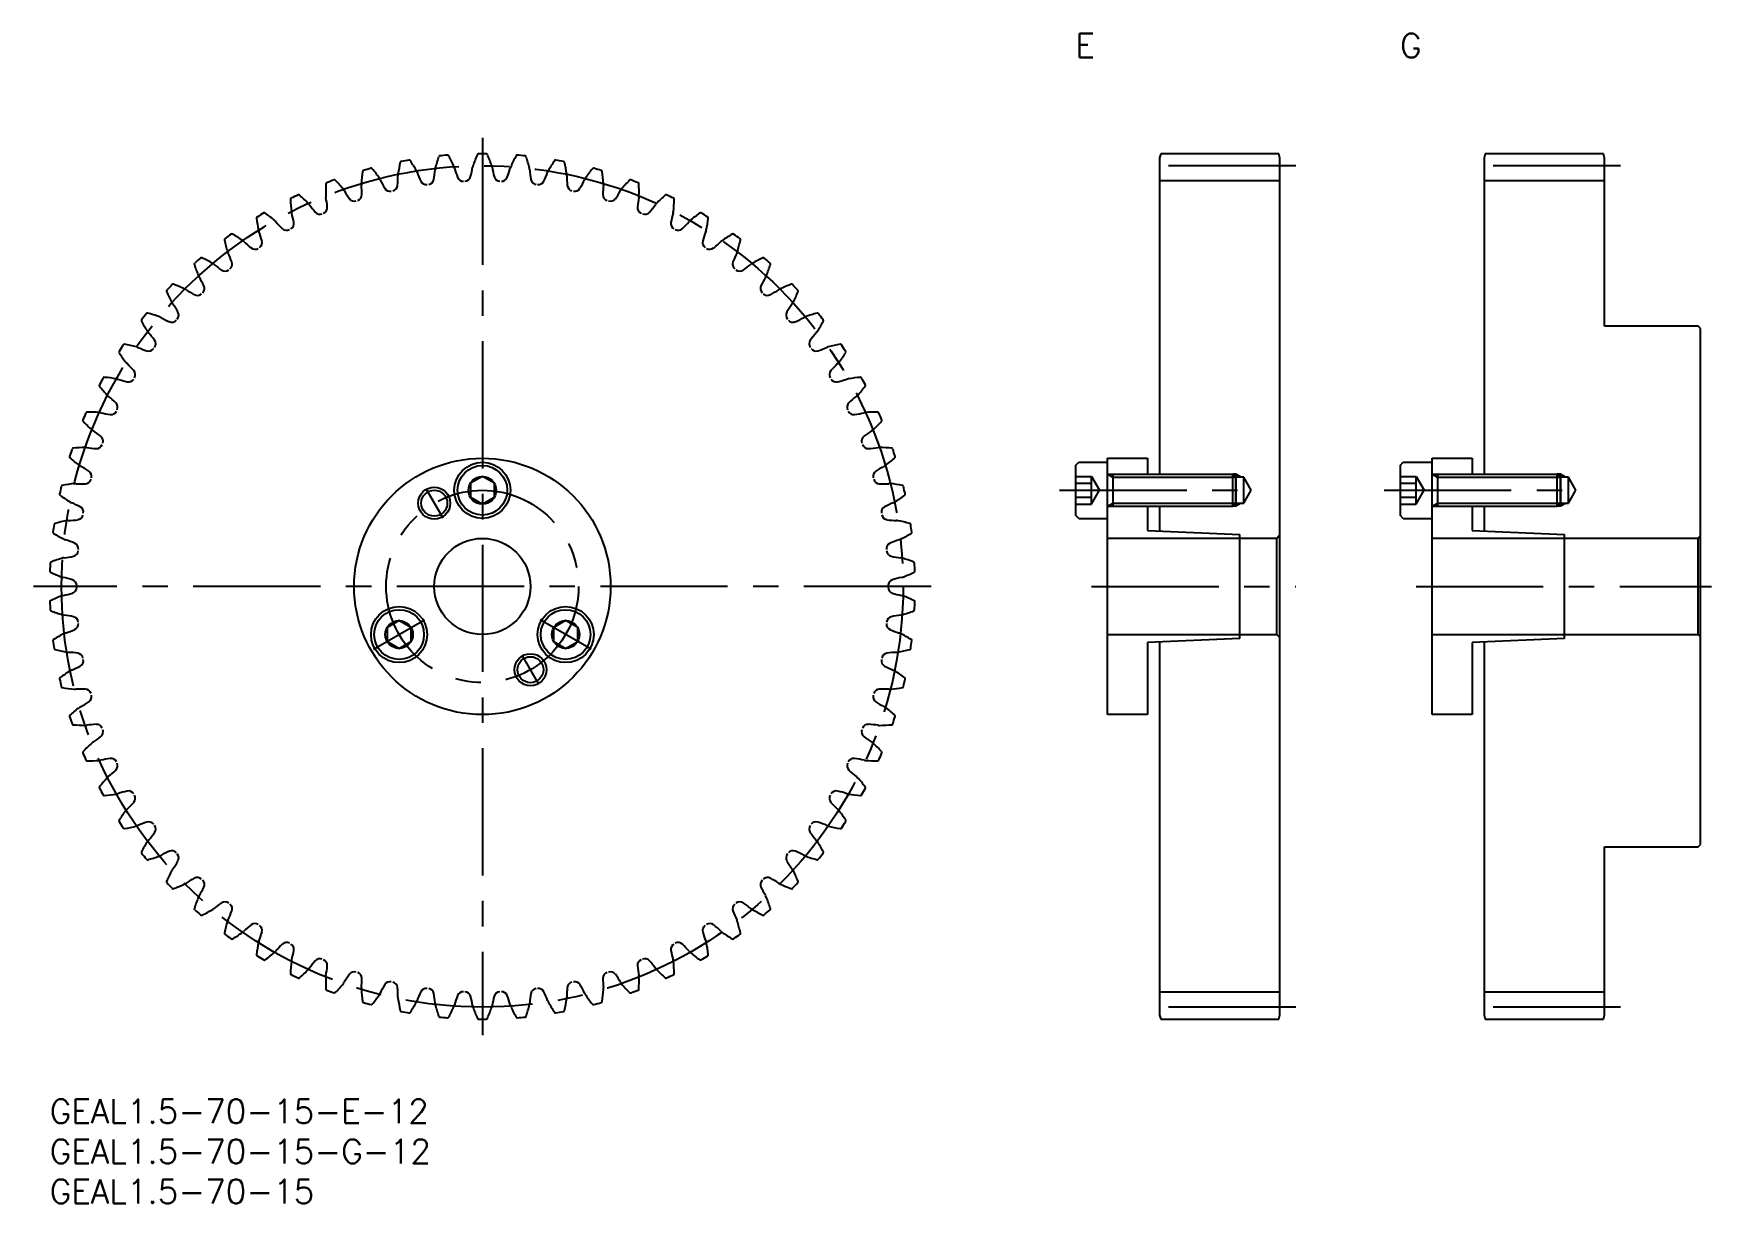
# Model space of a CAD drawing. Extents: x -2 to 207, y -13 to 133.
import ezdxf

# ---------------------------------------------------------------- set-up
doc = ezdxf.new("R2010")
doc.units = 0
doc.header["$LTSCALE"] = 0.5
doc.linetypes.add('CENTER', pattern=[50.8, 31.75, -6.35, 6.35, -6.35])
for name, color, linetype in [('MSM_CENTER', 1, 'CENTER'), ('MSM_CONTINUOUS', 7, 'CONTINUOUS'), ('MSM_NARROW', 5, 'CONTINUOUS'), ('MSM_PART_NUMBER', 7, 'CONTINUOUS')]:
    doc.layers.add(name, color=color, linetype=linetype)
doc.styles.get("Standard").update_dxf_attribs({"font": 'txt.shx', "height": 2, "bigfont": 'bigfont.shx'})

# ---------------------------------------------------------------- blocks, each defined once
blk = doc.blocks.new('*U2')
at = {"layer": 'MSM_PART_NUMBER'}
blk.add_text('GEAL1.5-70-15-G-12', height=3, dxfattribs=at).set_placement((0, -8))
blk = doc.blocks.new('*U3')
at = {"layer": 'MSM_PART_NUMBER'}
blk.add_text('GEAL1.5-70-15-E-12', height=3, dxfattribs=at).set_placement((0, -3))
blk = doc.blocks.new('*U4')
at = {"layer": 'MSM_PART_NUMBER'}
blk.add_text('GEAL1.5-70-15', height=3, dxfattribs=at).set_placement((0, -13))
blk = doc.blocks.new('*U5')
at = {"layer": 'MSM_PART_NUMBER'}
blk.add_text('E', height=3, dxfattribs=at).set_placement((128, 130))
blk = doc.blocks.new('*U6')
at = {"layer": 'MSM_PART_NUMBER'}
blk.add_text('G', height=3, dxfattribs=at).set_placement((168.5, 130))

msp = doc.modelspace()

# ---------------------------------------------------------------- linework, layer by layer
at = {"layer": 'MSM_CENTER'}
for p, q in [((54, 120), (54, 8)), ((155.5, 116.5), (136.5, 116.5)), ((196, 116.5), (177, 116.5)), ((46.95, 76.21), (49.05, 72.57)), ((126, 76), (150.51, 76)), ((166.5, 76), (191.01, 76)), ((110, 64), (-2, 64)), ((130, 64), (155.5, 64)), ((170.5, 64), (207.35, 64)), ((40.43, 56.16), (46.79, 59.84)), ((67.57, 56.16), (61.21, 59.84)), ((61.05, 51.79), (58.95, 55.43)), ((155.5, 11.5), (136.5, 11.5)), ((196, 11.5), (177, 11.5))]:
    msp.add_line(p, q, dxfattribs=at)
for radius in [52.5, 12]:
    msp.add_circle((54, 64), radius, dxfattribs=at)
at = {"layer": 'MSM_CONTINUOUS'}
for p, q in [((138.63, 118), (138.5, 117.5)), ((138.5, 117.5), (138.5, 78)), ((153.37, 118), (138.63, 118)), ((153.5, 117.5), (153.37, 118)), ((153.5, 10.5), (153.5, 117.5)), ((179.13, 118), (179, 117.5)), ((179, 117.5), (179, 78)), ((193.87, 118), (179.13, 118)), ((194, 117.5), (193.87, 118)), ((194, 96.5), (194, 117.5)), ((153.5, 114.63), (138.5, 114.63)), ((194, 114.63), (179, 114.63)), ((205.7, 96.5), (194, 96.5)), ((206, 96.2), (205.7, 96.5)), ((206, 31.8), (206, 96.2)), ((132, 48), (132, 80)), ((132, 80), (137, 80)), ((137, 80), (137, 78)), ((172.5, 48), (172.5, 80)), ((172.5, 80), (177.5, 80)), ((177.5, 80), (177.5, 78)), ((54, 77.73), (52.5, 76.87)), ((55.5, 76.87), (54, 77.73)), ((128, 79.1), (128.4, 79.5)), ((128, 79.1), (128, 72.9)), ((128, 77.73), (130, 77.73)), ((128.4, 79.5), (132, 79.5)), ((130, 77.73), (131, 76)), ((130, 74.27), (130, 77.73)), ((132, 78), (147.62, 78)), ((132.66, 78), (132.66, 74)), ((147.62, 74), (147.62, 78)), ((148, 77.62), (147.62, 78)), ((149, 77.62), (148, 77.62)), ((148, 74.38), (148, 77.62)), ((149.94, 76), (149, 77.62)), ((149, 74.38), (149, 77.62)), ((168.5, 79.1), (168.9, 79.5)), ((168.5, 79.1), (168.5, 72.9)), ((168.5, 77.73), (170.5, 77.73)), ((168.9, 79.5), (172.5, 79.5)), ((170.5, 77.73), (171.5, 76)), ((170.5, 74.27), (170.5, 77.73)), ((172.5, 78), (188.12, 78)), ((173.16, 78), (173.16, 74)), ((188.12, 74), (188.12, 78)), ((188.5, 77.62), (188.12, 78)), ((189.5, 77.62), (188.5, 77.62)), ((188.5, 74.38), (188.5, 77.62)), ((190.44, 76), (189.5, 77.62)), ((189.5, 74.38), (189.5, 77.62)), ((52.5, 76.87), (52.5, 75.13)), ((55.5, 75.13), (55.5, 76.87)), ((128, 76.87), (130, 76.87)), ((130, 74.27), (131, 76)), ((149, 74.38), (149.94, 76)), ((168.5, 76.87), (170.5, 76.87)), ((170.5, 74.27), (171.5, 76)), ((189.5, 74.38), (190.44, 76)), ((52.5, 75.13), (54, 74.27)), ((54, 74.27), (55.5, 75.13)), ((128, 75.13), (130, 75.13)), ((128, 74.27), (130, 74.27)), ((132, 74), (147.62, 74)), ((137, 74), (137, 71)), ((138.5, 74), (138.5, 70.93)), ((147.62, 74), (148, 74.38)), ((148, 74.38), (149, 74.38)), ((168.5, 75.13), (170.5, 75.13)), ((168.5, 74.27), (170.5, 74.27)), ((172.5, 74), (188.12, 74)), ((177.5, 74), (177.5, 71)), ((179, 74), (179, 70.93)), ((188.12, 74), (188.5, 74.38)), ((188.5, 74.38), (189.5, 74.38)), ((128.4, 72.5), (128, 72.9)), ((128.4, 72.5), (132, 72.5)), ((168.9, 72.5), (168.5, 72.9)), ((168.9, 72.5), (172.5, 72.5)), ((153.13, 70), (132, 70)), ((137, 71), (148.5, 70.5)), ((148.5, 57.5), (148.5, 70.5)), ((153.43, 70.3), (153.13, 70)), ((153.13, 58), (153.13, 70)), ((205.7, 70), (172.5, 70)), ((177.5, 71), (189, 70.5)), ((189, 57.5), (189, 70.5)), ((206, 70.3), (205.7, 70)), ((205.7, 58), (205.7, 70)), ((43.61, 59.73), (42.11, 58.87)), ((42.11, 58.87), (42.11, 57.13)), ((45.11, 58.87), (43.61, 59.73)), ((45.11, 57.13), (45.11, 58.87)), ((64.39, 59.73), (62.89, 58.87)), ((62.89, 58.87), (62.89, 57.13)), ((65.89, 58.87), (64.39, 59.73)), ((65.89, 57.13), (65.89, 58.87)), ((42.11, 57.13), (43.61, 56.27)), ((43.61, 56.27), (45.11, 57.13)), ((62.89, 57.13), (64.39, 56.27)), ((64.39, 56.27), (65.89, 57.13)), ((132, 58), (153.13, 58)), ((148.5, 57.5), (137, 57)), ((137, 57), (137, 48)), ((138.5, 57), (138.5, 10.5)), ((153.13, 58), (153.43, 57.7)), ((172.5, 58), (205.7, 58)), ((189, 57.5), (177.5, 57)), ((177.5, 57), (177.5, 48)), ((179, 57), (179, 10.5)), ((205.7, 58), (206, 57.7)), ((137, 48), (132, 48)), ((177.5, 48), (172.5, 48)), ((194, 10.5), (194, 31.5)), ((194, 31.5), (205.7, 31.5)), ((205.7, 31.5), (206, 31.8)), ((153.5, 13.37), (138.5, 13.37)), ((194, 13.37), (179, 13.37)), ((138.5, 10.5), (138.63, 10)), ((153.37, 10), (153.5, 10.5)), ((179, 10.5), (179.13, 10)), ((193.87, 10), (194, 10.5)), ((138.63, 10), (153.37, 10)), ((179.13, 10), (193.87, 10))]:
    msp.add_line(p, q, dxfattribs=at)
for centre, radius in [((54, 64), 16), ((54, 76), 3.5), ((54, 76), 3.1), ((54, 76), 1.73), ((48, 74.39), 1.62), ((54, 64), 6), ((43.61, 58), 3.5), ((43.61, 58), 3.1), ((64.39, 58), 3.5), ((64.39, 58), 3.1), ((43.61, 58), 1.73), ((64.39, 58), 1.73), ((60, 53.61), 1.62)]:
    msp.add_circle(centre, radius, dxfattribs=at)
for centre, radius, start, end in [((65.13, 112.06), 17.5, 161.4354, 166.4286), ((48.69, 117.59), 0.15, 95.6631, 161.4354), ((54, 64), 54, 94.6225, 95.6632), ((49.66, 117.67), 0.15, 28.8503, 94.6229), ((34.46, 109.3), 17.5, 23.8571, 28.8503), ((69.4, 110.87), 17.5, 156.2926, 161.2857), ((53.51, 117.85), 0.15, 90.5204, 156.2926), ((54, 64), 54, 89.4796, 90.5204), ((54.49, 117.85), 0.15, 23.7074, 89.4796), ((38.6, 110.87), 17.5, 18.7143, 23.7074), ((73.54, 109.3), 17.5, 151.1497, 156.1429), ((58.34, 117.67), 0.15, 85.3775, 151.1497), ((54, 64), 54, 84.3368, 85.3775), ((59.31, 117.59), 0.15, 18.5646, 84.3368), ((42.87, 112.06), 17.5, 13.5714, 18.5646), ((56.37, 113.28), 17.5, 171.7211, 176.7143), ((39.2, 115.78), 0.15, 105.9489, 171.7213), ((54, 64), 54, 104.9082, 105.9489), ((40.15, 116.04), 0.15, 39.136, 104.9082), ((26.69, 105.09), 17.5, 34.1429, 39.136), ((27.9, 115.24), 15.56, 355.6163, 0.0349), ((44.7, 115.25), 1.24, 171.5714, 180.0536), ((60.78, 112.87), 17.5, 166.5783, 171.5714), ((43.9, 116.9), 0.15, 100.806, 166.5783), ((54, 64), 54, 99.7654, 100.8061), ((44.87, 117.07), 0.15, 33.9932, 99.7657), ((30.48, 107.37), 17.5, 29, 33.9932), ((44.7, 115.25), 1.24, 20.5178, 29), ((60.43, 121.14), 15.56, 200.5366, 204.9551), ((32.6, 117.37), 15.56, 350.4734, 354.892), ((49.33, 115.88), 1.24, 166.4286, 174.9107), ((49.33, 115.88), 1.24, 15.375, 23.8572), ((65.53, 120.34), 15.56, 195.3937, 199.8123), ((37.47, 119.08), 15.56, 345.3306, 349.7491), ((54, 116.09), 1.24, 161.2857, 169.7679), ((54, 116.09), 1.24, 10.2321, 18.7143), ((70.53, 119.08), 15.56, 190.2509, 194.6694), ((42.47, 120.34), 15.56, 340.1877, 344.6063), ((58.67, 115.88), 1.24, 156.1428, 164.625), ((58.67, 115.88), 1.24, 5.0893, 13.5714), ((75.4, 117.37), 15.56, 185.108, 189.5266), ((47.57, 121.14), 15.56, 335.0449, 339.4634), ((63.3, 115.25), 1.24, 151, 159.4822), ((77.52, 107.37), 17.5, 146.0068, 151), ((63.13, 117.07), 0.15, 80.2346, 146.0068), ((54, 64), 54, 79.1939, 80.2346), ((64.1, 116.9), 0.15, 13.4217, 79.1939), ((47.22, 112.87), 17.5, 8.4286, 13.4217), ((63.3, 115.25), 1.24, 359.9464, 8.4286), ((80.1, 115.24), 15.56, 179.9651, 184.3837), ((81.31, 105.09), 17.5, 140.864, 145.8571), ((67.85, 116.04), 0.15, 75.0918, 140.864), ((54, 64), 54, 74.0511, 75.0918), ((68.8, 115.78), 0.15, 8.2789, 74.0511), ((51.63, 113.28), 17.5, 3.2857, 8.2789), ((51.95, 113.29), 17.5, 176.864, 181.8571), ((34.62, 114.24), 0.15, 111.0917, 176.864), ((54, 64), 54, 110.0511, 111.0918), ((35.54, 114.59), 0.15, 44.2789, 110.0511), ((23.12, 102.47), 17.5, 39.2857, 44.2789), ((35.7, 112.77), 1.24, 30.8035, 39.2857), ((50.12, 121.37), 15.56, 210.8223, 215.2408), ((40.14, 114.21), 1.24, 176.7143, 185.1965), ((23.41, 112.69), 15.56, 0.7592, 5.1777), ((40.14, 114.21), 1.24, 25.6607, 34.1429), ((55.28, 121.49), 15.56, 205.6794, 210.098), ((42.47, 114.07), 0.75, 210.098, 282.965), ((42.66, 114.11), 0.75, 282.7493, 355.6163), ((47.01, 114.9), 0.75, 204.9551, 277.8222), ((47.2, 114.92), 0.75, 277.6064, 350.4735), ((51.6, 115.32), 0.75, 199.8122, 272.6793), ((51.79, 115.33), 0.75, 272.4635, 345.3306), ((56.21, 115.33), 0.75, 194.6694, 267.5365), ((56.4, 115.32), 0.75, 267.3207, 340.1877), ((60.8, 114.92), 0.75, 189.5266, 262.3936), ((60.99, 114.9), 0.75, 262.1778, 335.0449), ((65.34, 114.11), 0.75, 184.3837, 257.2507), ((65.53, 114.07), 0.75, 257.035, 329.902), ((52.72, 121.49), 15.56, 329.902, 334.3206), ((67.86, 114.21), 1.24, 145.8571, 154.3393), ((84.59, 112.69), 15.56, 174.8223, 179.2408), ((67.86, 114.21), 1.24, 354.8035, 3.2857), ((57.88, 121.37), 15.56, 324.7592, 329.1777), ((72.3, 112.77), 1.24, 140.7143, 149.1965), ((84.88, 102.47), 17.5, 135.7211, 140.7143), ((72.46, 114.59), 0.15, 69.9489, 135.7211), ((54, 64), 54, 68.9082, 69.9489), ((73.38, 114.24), 0.15, 3.136, 68.9082), ((56.05, 113.29), 17.5, 358.1429, 3.136), ((30.2, 112.3), 0.15, 116.2346, 182.0068), ((47.54, 112.91), 17.5, 182.0068, 187), ((54, 64), 54, 115.1939, 116.2346), ((31.08, 112.73), 0.15, 49.4218, 115.1939), ((19.79, 99.55), 17.5, 44.4286, 49.4217), ((31.4, 110.93), 1.24, 35.9464, 44.4286), ((45, 120.8), 15.56, 215.9651, 220.3837), ((33.9, 111.28), 0.75, 293.035, 5.902), ((35.7, 112.77), 1.24, 181.8571, 190.3393), ((19.17, 109.76), 15.56, 5.902, 10.3206), ((38.03, 112.83), 0.75, 215.2408, 288.1079), ((38.22, 112.89), 0.75, 287.8921, 0.7592), ((69.78, 112.89), 0.75, 179.2408, 252.1079), ((69.97, 112.83), 0.75, 251.8921, 324.7592), ((74.1, 111.28), 0.75, 174.098, 246.965), ((88.83, 109.76), 15.56, 169.6794, 174.098), ((72.3, 112.77), 1.24, 349.6607, 358.1429), ((63, 120.8), 15.56, 319.6163, 324.0349), ((76.6, 110.93), 1.24, 135.5714, 144.0536), ((88.21, 99.55), 17.5, 130.5783, 135.5714), ((76.92, 112.73), 0.15, 64.806, 130.5783), ((54, 64), 54, 63.7654, 64.8061), ((60.46, 112.91), 17.5, 353, 357.9932), ((77.8, 112.3), 0.15, 357.9932, 63.7654), ((25.96, 109.97), 0.15, 121.3774, 187.1498), ((43.18, 112.13), 17.5, 187.1497, 192.1429), ((54, 64), 54, 120.3368, 121.3775), ((26.8, 110.48), 0.15, 54.5646, 120.3368), ((16.74, 96.34), 17.5, 49.5714, 54.5646), ((27.28, 108.71), 1.24, 41.0893, 49.5714), ((39.94, 119.76), 15.56, 221.108, 225.5266), ((29.74, 109.29), 0.75, 298.1778, 11.0449), ((31.4, 110.93), 1.24, 187, 195.4822), ((15.21, 106.45), 15.56, 11.0449, 15.4634), ((33.72, 111.2), 0.75, 220.3837, 293.2507), ((74.28, 111.2), 0.75, 246.7493, 319.6163), ((78.26, 109.29), 0.75, 168.9551, 241.8222), ((92.79, 106.45), 15.56, 164.5366, 168.9551), ((76.6, 110.93), 1.24, 344.5178, 353), ((68.06, 119.76), 15.56, 314.4734, 318.892), ((80.72, 108.71), 1.24, 130.4286, 138.9107), ((91.26, 96.34), 17.5, 125.4354, 130.4286), ((81.2, 110.48), 0.15, 59.6632, 125.4354), ((54, 64), 54, 58.6225, 59.6632), ((64.82, 112.13), 17.5, 347.8571, 352.8503), ((82.04, 109.97), 0.15, 352.8503, 58.6229), ((21.95, 107.28), 0.15, 126.5203, 192.2927), ((38.91, 110.97), 17.5, 192.2926, 197.2857), ((54, 64), 54, 125.4796, 126.5204), ((22.74, 107.85), 0.15, 59.7075, 125.4796), ((13.99, 92.87), 17.5, 54.7143, 59.7074), ((23.38, 106.14), 1.24, 46.2321, 54.7143), ((35, 118.27), 15.56, 226.2509, 230.6694), ((27.28, 108.71), 1.24, 192.1428, 200.625), ((11.56, 102.8), 15.56, 16.1877, 20.6063), ((25.78, 106.93), 0.75, 303.3207, 16.1877), ((29.57, 109.19), 0.75, 225.5265, 298.3936), ((78.43, 109.19), 0.75, 241.6064, 314.4734), ((82.22, 106.93), 0.75, 163.8123, 236.6793), ((96.44, 102.8), 15.56, 159.3937, 163.8123), ((80.72, 108.71), 1.24, 339.375, 347.8572), ((73, 118.27), 15.56, 309.3306, 313.7491), ((84.62, 106.14), 1.24, 125.2857, 133.7679), ((94.01, 92.87), 17.5, 120.2926, 125.2857), ((85.26, 107.85), 0.15, 54.5203, 120.2927), ((54, 64), 54, 53.4796, 54.5204), ((69.09, 110.97), 17.5, 342.7143, 347.7074), ((86.05, 107.28), 0.15, 347.7074, 53.4793), ((54, 64), 54, 130.6225, 131.6632), ((18.94, 104.87), 0.15, 64.8503, 130.6225), ((11.57, 89.17), 17.5, 59.8571, 64.8503), ((23.38, 106.14), 1.24, 197.2857, 205.7679), ((8.25, 98.84), 15.56, 21.3306, 25.7491), ((25.62, 106.82), 0.75, 230.6694, 303.5365), ((82.38, 106.82), 0.75, 236.4635, 309.3306), ((99.75, 98.84), 15.56, 154.2509, 158.6694), ((84.62, 106.14), 1.24, 334.2321, 342.7143), ((96.43, 89.17), 17.5, 115.1497, 120.1429), ((89.06, 104.87), 0.15, 49.3775, 115.1498), ((54, 64), 54, 48.3368, 49.3775), ((18.2, 104.23), 0.15, 131.6631, 197.4355), ((34.76, 109.43), 17.5, 197.4354, 202.4286), ((19.73, 103.23), 1.24, 202.4286, 210.9107), ((5.31, 94.6), 15.56, 26.4734, 30.892), ((19.73, 103.23), 1.24, 51.375, 59.8572), ((30.21, 116.35), 15.56, 231.3937, 235.8123), ((21.89, 104.11), 0.75, 235.8123, 308.6793), ((22.04, 104.23), 0.75, 308.4635, 21.3306), ((85.96, 104.23), 0.75, 158.6694, 231.5365), ((86.11, 104.11), 0.75, 231.3207, 304.1877), ((77.79, 116.35), 15.56, 304.1877, 308.6063), ((88.27, 103.23), 1.24, 120.1428, 128.625), ((102.69, 94.6), 15.56, 149.108, 153.5266), ((88.27, 103.23), 1.24, 329.0893, 337.5714), ((73.24, 109.43), 17.5, 337.5714, 342.5646), ((89.8, 104.23), 0.15, 342.5646, 48.3371), ((14.74, 100.86), 0.15, 136.806, 202.5783), ((30.76, 107.52), 17.5, 202.5783, 207.5714), ((54, 64), 54, 135.7654, 136.8061), ((15.42, 101.57), 0.15, 69.9932, 135.7654), ((9.48, 85.26), 17.5, 65, 69.9932), ((16.35, 100), 1.24, 56.5178, 65), ((25.61, 114.01), 15.56, 236.5366, 240.9551), ((18.43, 101.07), 0.75, 240.9551, 313.8222), ((18.57, 101.2), 0.75, 313.6064, 26.4735), ((89.43, 101.2), 0.75, 153.5266, 226.3936), ((89.57, 101.07), 0.75, 226.1778, 299.0449), ((82.39, 114.01), 15.56, 299.0449, 303.4634), ((91.65, 100), 1.24, 115, 123.4822), ((98.52, 85.26), 17.5, 110.0068, 115), ((92.58, 101.57), 0.15, 44.2346, 110.007), ((54, 64), 54, 43.1939, 44.2346), ((77.24, 107.52), 17.5, 332.4286, 337.4217), ((93.26, 100.86), 0.15, 337.4217, 43.1939), ((16.35, 100), 1.24, 207.5714, 216.0536), ((2.77, 90.11), 15.56, 31.6163, 36.0349), ((105.23, 90.11), 15.56, 143.9651, 148.3837), ((91.65, 100), 1.24, 323.9464, 332.4286), ((11.6, 97.19), 0.15, 141.9489, 207.7213), ((26.95, 105.26), 17.5, 207.7211, 212.7143), ((54, 64), 54, 140.9082, 141.9489), ((12.21, 97.96), 0.15, 75.136, 140.9082), ((7.75, 81.19), 17.5, 70.1429, 75.136), ((13.28, 96.48), 1.24, 61.6607, 70.1429), ((21.25, 111.26), 15.56, 241.6794, 246.098), ((15.25, 97.73), 0.75, 246.098, 318.965), ((15.37, 97.87), 0.75, 318.7493, 31.6163), ((92.63, 97.87), 0.75, 148.3837, 221.2507), ((92.75, 97.73), 0.75, 221.035, 293.902), ((86.75, 111.26), 15.56, 293.902, 298.3206), ((94.72, 96.48), 1.24, 109.8571, 118.3393), ((100.25, 81.19), 17.5, 104.864, 109.8571), ((95.79, 97.96), 0.15, 39.0918, 104.864), ((81.05, 105.26), 17.5, 327.2857, 332.2789), ((54, 64), 54, 38.0511, 39.0918), ((96.4, 97.19), 0.15, 332.2789, 38.0511), ((9.33, 94.07), 0.15, 80.2789, 146.0511), ((6.4, 76.97), 17.5, 75.2857, 80.2789), ((13.28, 96.48), 1.24, 212.7143, 221.1965), ((0.63, 85.42), 15.56, 36.7592, 41.1777), ((12.49, 94.28), 0.75, 323.8921, 36.7592), ((95.51, 94.28), 0.75, 143.2408, 216.1079), ((107.37, 85.42), 15.56, 138.8223, 143.2408), ((94.72, 96.48), 1.24, 318.8035, 327.2857), ((101.6, 76.97), 17.5, 99.7211, 104.7143), ((98.67, 94.07), 0.15, 33.949, 99.7211), ((8.79, 93.26), 0.15, 147.0917, 212.864), ((54, 64), 54, 146.0511, 147.0918), ((23.36, 102.67), 17.5, 212.864, 217.8571), ((10.53, 92.69), 1.24, 66.8035, 75.2857), ((17.14, 108.14), 15.56, 246.8223, 251.2408), ((12.38, 94.12), 0.75, 251.2408, 324.1079), ((95.62, 94.12), 0.75, 215.8921, 288.7592), ((90.86, 108.14), 15.56, 288.7592, 293.1777), ((97.47, 92.69), 1.24, 104.7143, 113.1965), ((84.64, 102.67), 17.5, 322.1429, 327.136), ((54, 64), 54, 32.9082, 33.9489), ((99.21, 93.26), 0.15, 327.136, 32.9082), ((6.81, 89.95), 0.15, 85.4218, 151.1939), ((5.43, 72.65), 17.5, 80.4286, 85.4217), ((10.53, 92.69), 1.24, 217.8571, 226.3393), ((-1.07, 80.55), 15.56, 41.902, 46.3206), ((9.95, 90.43), 0.75, 329.035, 41.902), ((98.05, 90.43), 0.75, 138.098, 210.965), ((109.07, 80.55), 15.56, 133.6794, 138.098), ((97.47, 92.69), 1.24, 313.6607, 322.1429), ((102.57, 72.65), 17.5, 94.5783, 99.5714), ((101.19, 89.95), 0.15, 28.8061, 94.5784), ((6.35, 89.09), 0.15, 152.2346, 218.007), ((54, 64), 54, 151.1939, 152.2346), ((20.02, 99.77), 17.5, 218.0068, 223), ((8.13, 88.68), 1.24, 71.9464, 80.4286), ((13.33, 104.66), 15.56, 251.9651, 256.3837), ((9.85, 90.27), 0.75, 256.3837, 329.2507), ((98.15, 90.27), 0.75, 210.7493, 283.6163), ((94.67, 104.66), 15.56, 283.6163, 288.0349), ((99.87, 88.68), 1.24, 99.5714, 108.0536), ((87.98, 99.77), 17.5, 317, 321.9932), ((54, 64), 54, 27.7654, 28.8061), ((101.65, 89.09), 0.15, 321.9932, 27.7654), ((8.13, 88.68), 1.24, 223, 231.4822), ((-2.33, 75.54), 15.56, 47.0449, 51.4634), ((7.67, 86.2), 0.75, 261.5265, 334.3936), ((7.75, 86.38), 0.75, 334.1778, 47.0449), ((100.25, 86.38), 0.75, 132.9551, 205.8222), ((100.33, 86.2), 0.75, 205.6064, 278.4734), ((110.33, 75.54), 15.56, 128.5366, 132.9551), ((99.87, 88.68), 1.24, 308.5178, 317), ((4.29, 84.71), 0.15, 157.3774, 223.1497), ((54, 64), 54, 156.3368, 157.3775), ((16.95, 96.58), 17.5, 223.1497, 228.1429), ((4.68, 85.61), 0.15, 90.5646, 156.3368), ((4.85, 68.26), 17.5, 85.5714, 90.5646), ((6.1, 84.47), 1.24, 77.0893, 85.5715), ((9.85, 100.85), 15.56, 257.108, 261.5266), ((98.15, 100.85), 15.56, 278.4734, 282.892), ((101.9, 84.47), 1.24, 94.4286, 102.9107), ((103.15, 68.26), 17.5, 89.4354, 94.4286), ((91.05, 96.58), 17.5, 311.8571, 316.8503), ((103.32, 85.61), 0.15, 23.6632, 89.4354), ((54, 64), 54, 22.6225, 23.6632), ((103.71, 84.71), 0.15, 316.8503, 22.6225), ((6.1, 84.47), 1.24, 228.1428, 236.625), ((-3.14, 70.45), 15.56, 52.1877, 56.6063), ((5.87, 81.96), 0.75, 266.6694, 339.5365), ((5.94, 82.14), 0.75, 339.3207, 52.1877), ((102.06, 82.14), 0.75, 127.8123, 200.6793), ((102.13, 81.96), 0.75, 200.4635, 273.3306), ((111.14, 70.45), 15.56, 123.3937, 127.8123), ((101.9, 84.47), 1.24, 303.375, 311.8572), ((54, 64), 54, 161.4796, 162.5204), ((2.64, 80.17), 0.15, 162.5203, 228.2927), ((14.18, 93.13), 17.5, 228.2926, 233.2857), ((2.94, 81.11), 0.15, 95.7075, 161.4796), ((4.66, 63.84), 17.5, 90.7143, 95.7074), ((4.46, 80.1), 1.24, 82.2321, 90.7143), ((6.73, 96.74), 15.56, 262.2509, 266.6694), ((101.27, 96.74), 15.56, 273.3306, 277.7491), ((103.54, 80.1), 1.24, 89.2857, 97.7679), ((103.34, 63.84), 17.5, 84.2926, 89.2857), ((93.82, 93.13), 17.5, 306.7143, 311.7074), ((105.06, 81.11), 0.15, 18.5204, 84.2926), ((54, 64), 54, 17.4796, 18.5204), ((105.36, 80.17), 0.15, 311.7074, 17.4796), ((4.46, 80.1), 1.24, 233.2857, 241.7679), ((-3.49, 65.3), 15.56, 57.3306, 61.7491), ((4.5, 77.76), 0.75, 344.4635, 57.3306), ((103.5, 77.76), 0.75, 122.6694, 195.5365), ((111.49, 65.3), 15.56, 118.2509, 122.6694), ((103.54, 80.1), 1.24, 298.2321, 306.7143), ((1.39, 75.51), 0.15, 167.6631, 233.4354), ((54, 64), 54, 166.6225, 167.6632), ((11.73, 89.44), 17.5, 233.4354, 238.4286), ((1.61, 76.46), 0.15, 100.8503, 166.6225), ((4.88, 59.42), 17.5, 95.8571, 100.8503), ((3.22, 75.59), 1.24, 87.375, 95.8572), ((3.98, 92.37), 15.56, 267.3937, 271.8123), ((4.45, 77.57), 0.75, 271.8123, 344.6793), ((103.55, 77.57), 0.75, 195.3207, 268.1877), ((104.02, 92.37), 15.56, 268.1877, 272.6063), ((104.78, 75.59), 1.24, 84.1428, 92.625), ((103.12, 59.42), 17.5, 79.1497, 84.1429), ((96.27, 89.44), 17.5, 301.5714, 306.5646), ((106.39, 76.46), 0.15, 13.3775, 79.1498), ((54, 64), 54, 12.3368, 13.3775), ((106.61, 75.51), 0.15, 306.5646, 12.3368), ((3.22, 75.59), 1.24, 238.4286, 246.9107), ((-3.37, 60.14), 15.56, 62.4734, 66.892), ((3.47, 73.27), 0.75, 349.6064, 62.4735), ((104.53, 73.27), 0.75, 117.5266, 190.3936), ((111.37, 60.14), 15.56, 113.108, 117.5266), ((104.78, 75.59), 1.24, 293.0893, 301.5714), ((54, 64), 54, 171.7654, 172.8061), ((0.71, 71.71), 0.15, 105.9932, 171.7654), ((5.49, 55.03), 17.5, 101, 105.9932), ((2.38, 70.99), 1.24, 92.5178, 101), ((1.64, 87.77), 15.56, 272.5366, 276.9551), ((3.43, 73.08), 0.75, 276.9551, 349.8222), ((104.57, 73.08), 0.75, 190.1778, 263.0449), ((106.36, 87.77), 15.56, 263.0449, 267.4634), ((105.62, 70.99), 1.24, 79, 87.4822), ((102.51, 55.03), 17.5, 74.0068, 79), ((107.29, 71.71), 0.15, 8.2347, 74.0068), ((54, 64), 54, 7.1939, 8.2346), ((0.57, 70.74), 0.15, 172.806, 238.5784), ((9.62, 85.55), 17.5, 238.5783, 243.5714), ((2.38, 70.99), 1.24, 243.5714, 252.0536), ((-2.8, 55.01), 15.56, 67.6163, 72.0349), ((2.84, 68.7), 0.75, 354.7493, 67.6163), ((105.16, 68.7), 0.75, 112.3837, 185.2507), ((110.8, 55.01), 15.56, 107.9651, 112.3837), ((105.62, 70.99), 1.24, 287.9464, 296.4286), ((98.38, 85.55), 17.5, 296.4286, 301.4217), ((107.43, 70.74), 0.15, 301.4217, 7.1939), ((0.23, 66.9), 0.15, 111.136, 176.9082), ((6.48, 50.72), 17.5, 106.1429, 111.136), ((1.96, 66.34), 1.24, 97.6607, 106.1429), ((-0.28, 82.99), 15.56, 277.6794, 282.098), ((2.82, 68.51), 0.75, 282.098, 354.965), ((105.18, 68.51), 0.75, 185.035, 257.902), ((108.28, 82.99), 15.56, 257.902, 262.3206), ((106.04, 66.34), 1.24, 73.8571, 82.3393), ((101.52, 50.72), 17.5, 68.864, 73.8571), ((107.77, 66.9), 0.15, 3.0918, 68.864), ((54, 64), 54, 176.9082, 177.9489), ((0.18, 65.93), 0.15, 177.9489, 243.7211), ((7.87, 81.48), 17.5, 243.7211, 248.7143), ((1.96, 66.34), 1.24, 248.7143, 257.1965), ((-1.76, 49.96), 15.56, 72.7592, 77.1777), ((109.76, 49.96), 15.56, 102.8223, 107.2408), ((106.04, 66.34), 1.24, 282.8035, 291.2857), ((100.13, 81.48), 17.5, 291.2857, 296.2789), ((107.82, 65.93), 0.15, 296.2789, 2.0511), ((54, 64), 54, 2.0511, 3.0918), ((7.87, 46.52), 17.5, 111.2857, 116.2789), ((1.96, 61.66), 1.24, 102.8035, 111.2857), ((-1.76, 78.04), 15.56, 282.8223, 287.2408), ((2.63, 64.1), 0.75, 359.8921, 72.7591), ((2.63, 63.9), 0.75, 287.2409, 0.1079), ((105.37, 64.1), 0.75, 107.2408, 180.1079), ((105.37, 63.9), 0.75, 179.8921, 252.7592), ((109.76, 78.04), 15.56, 252.7592, 257.1777), ((106.04, 61.66), 1.24, 68.7143, 77.1965), ((100.13, 46.52), 17.5, 63.7211, 68.7143), ((0.18, 62.07), 0.15, 116.2789, 182.0511), ((54, 64), 54, 182.0511, 183.0918), ((0.23, 61.1), 0.15, 183.0917, 248.864), ((6.48, 77.28), 17.5, 248.864, 253.8571), ((101.52, 77.28), 17.5, 286.1429, 291.136), ((107.77, 61.1), 0.15, 291.136, 356.9082), ((107.82, 62.07), 0.15, 357.949, 63.7211), ((54, 64), 54, 356.9082, 357.9489), ((1.96, 61.66), 1.24, 253.8571, 262.3393), ((-0.28, 45.01), 15.56, 77.902, 82.3206), ((2.82, 59.49), 0.75, 5.035, 77.902), ((2.84, 59.3), 0.75, 292.3837, 5.2507), ((105.16, 59.3), 0.75, 174.7493, 247.6163), ((105.18, 59.49), 0.75, 102.098, 174.965), ((108.28, 45.01), 15.56, 97.6794, 102.098), ((106.04, 61.66), 1.24, 277.6607, 286.1429), ((0.57, 57.26), 0.15, 121.4217, 187.1943), ((54, 64), 54, 187.1939, 188.2346), ((9.62, 42.45), 17.5, 116.4286, 121.4217), ((2.38, 57.01), 1.24, 107.9464, 116.4286), ((-2.8, 72.99), 15.56, 287.9651, 292.3837), ((110.8, 72.99), 15.56, 247.6163, 252.0349), ((105.62, 57.01), 1.24, 63.5714, 72.0536), ((98.38, 42.45), 17.5, 58.5783, 63.5714), ((54, 64), 54, 351.7654, 352.8061), ((107.43, 57.26), 0.15, 352.8061, 58.5783), ((0.71, 56.29), 0.15, 188.2346, 254.007), ((5.49, 72.97), 17.5, 254.0068, 259), ((2.38, 57.01), 1.24, 259, 267.4822), ((1.64, 40.23), 15.56, 83.0449, 87.4634), ((3.43, 54.92), 0.75, 10.1778, 83.0449), ((3.47, 54.73), 0.75, 297.5266, 10.3936), ((104.53, 54.73), 0.75, 169.6064, 242.4734), ((104.57, 54.92), 0.75, 96.9551, 169.8222), ((106.36, 40.23), 15.56, 92.5366, 96.9551), ((105.62, 57.01), 1.24, 272.5178, 281), ((102.51, 72.97), 17.5, 281, 285.9932), ((107.29, 56.29), 0.15, 285.9932, 351.7654), ((1.39, 52.49), 0.15, 126.5646, 192.3371), ((54, 64), 54, 192.3368, 193.3775), ((11.73, 38.56), 17.5, 121.5714, 126.5646), ((3.22, 52.41), 1.24, 113.0893, 121.5714), ((-3.37, 67.86), 15.56, 293.108, 297.5266), ((111.37, 67.86), 15.56, 242.4734, 246.892), ((104.78, 52.41), 1.24, 58.4286, 66.9107), ((96.27, 38.56), 17.5, 53.4354, 58.4286), ((54, 64), 54, 346.6225, 347.6632), ((106.61, 52.49), 0.15, 347.6633, 53.4354), ((1.61, 51.54), 0.15, 193.3774, 259.1497), ((4.88, 68.58), 17.5, 259.1497, 264.1429), ((3.22, 52.41), 1.24, 264.1428, 272.625), ((3.98, 35.63), 15.56, 88.1877, 92.6063), ((4.45, 50.43), 0.75, 15.3207, 88.1877), ((4.5, 50.24), 0.75, 302.6694, 15.5365), ((103.5, 50.24), 0.75, 164.4635, 237.3306), ((103.55, 50.43), 0.75, 91.8123, 164.6793), ((104.02, 35.63), 15.56, 87.3937, 91.8123), ((104.78, 52.41), 1.24, 267.375, 275.8572), ((103.12, 68.58), 17.5, 275.8571, 280.8503), ((106.39, 51.54), 0.15, 280.8503, 346.6225), ((14.18, 34.87), 17.5, 126.7143, 131.7074), ((4.46, 47.9), 1.24, 118.2321, 126.7143), ((-3.49, 62.7), 15.56, 298.2509, 302.6694), ((111.49, 62.7), 15.56, 237.3306, 241.7491), ((103.54, 47.9), 1.24, 53.2857, 61.7679), ((93.82, 34.87), 17.5, 48.2926, 53.2857), ((2.64, 47.83), 0.15, 131.7075, 197.4796), ((54, 64), 54, 197.4796, 198.5204), ((2.94, 46.89), 0.15, 198.5203, 264.2926), ((4.66, 64.16), 17.5, 264.2926, 269.2857), ((4.46, 47.9), 1.24, 269.2857, 277.7679), ((6.73, 31.26), 15.56, 93.3306, 97.7491), ((5.87, 46.04), 0.75, 20.4635, 93.3306), ((5.94, 45.86), 0.75, 307.8123, 20.6793), ((102.06, 45.86), 0.75, 159.3207, 232.1877), ((102.13, 46.04), 0.75, 86.6694, 159.5365), ((101.27, 31.26), 15.56, 82.2509, 86.6694), ((103.54, 47.9), 1.24, 262.2321, 270.7143), ((103.34, 64.16), 17.5, 270.7143, 275.7074), ((105.06, 46.89), 0.15, 275.7074, 341.4796), ((54, 64), 54, 341.4796, 342.5204), ((105.36, 47.83), 0.15, 342.5204, 48.2926), ((16.95, 31.42), 17.5, 131.8571, 136.8503), ((6.1, 43.53), 1.24, 123.375, 131.8572), ((-3.14, 57.55), 15.56, 303.3937, 307.8123), ((111.14, 57.55), 15.56, 232.1877, 236.6063), ((101.9, 43.53), 1.24, 48.1428, 56.625), ((91.05, 31.42), 17.5, 43.1497, 48.1429), ((4.29, 43.29), 0.15, 136.8503, 202.6225), ((54, 64), 54, 202.6225, 203.6632), ((4.68, 42.39), 0.15, 203.6631, 269.4355), ((4.85, 59.74), 17.5, 269.4354, 274.4286), ((6.1, 43.53), 1.24, 274.4286, 282.9107), ((9.85, 27.15), 15.56, 98.4734, 102.892), ((7.67, 41.8), 0.75, 25.6064, 98.4734), ((7.75, 41.62), 0.75, 312.9552, 25.8222), ((100.25, 41.62), 0.75, 154.1778, 227.0449), ((100.33, 41.8), 0.75, 81.5266, 154.3936), ((98.15, 27.15), 15.56, 77.108, 81.5266), ((101.9, 43.53), 1.24, 257.0893, 265.5714), ((103.15, 59.74), 17.5, 265.5714, 270.5646), ((103.32, 42.39), 0.15, 270.5646, 336.3368), ((54, 64), 54, 336.3368, 337.3775), ((103.71, 43.29), 0.15, 337.3775, 43.1498), ((20.02, 28.23), 17.5, 137, 141.9932), ((8.13, 39.32), 1.24, 128.5178, 137), ((-2.33, 52.46), 15.56, 308.5366, 312.9551), ((110.33, 52.46), 15.56, 227.0449, 231.4634), ((99.87, 39.32), 1.24, 43, 51.4822), ((87.98, 28.23), 17.5, 38.0068, 43), ((6.35, 38.91), 0.15, 141.9932, 207.7654), ((54, 64), 54, 207.7654, 208.8061), ((6.81, 38.05), 0.15, 208.806, 274.5783), ((5.43, 55.35), 17.5, 274.5783, 279.5714), ((8.13, 39.32), 1.24, 279.5714, 288.0536), ((13.33, 23.34), 15.56, 103.6163, 108.0349), ((9.85, 37.73), 0.75, 30.7493, 103.6163), ((9.95, 37.57), 0.75, 318.098, 30.965), ((98.05, 37.57), 0.75, 149.035, 221.902), ((98.15, 37.73), 0.75, 76.3837, 149.2507), ((94.67, 23.34), 15.56, 71.9651, 76.3837), ((99.87, 39.32), 1.24, 251.9464, 260.4286), ((102.57, 55.35), 17.5, 260.4286, 265.4217), ((101.19, 38.05), 0.15, 265.4217, 331.1939), ((54, 64), 54, 331.1939, 332.2346), ((101.65, 38.91), 0.15, 332.2346, 38.0068), ((23.36, 25.33), 17.5, 142.1429, 147.136), ((10.53, 35.31), 1.24, 133.6607, 142.1429), ((-1.07, 47.45), 15.56, 313.6794, 318.098), ((109.07, 47.45), 15.56, 221.902, 226.3206), ((97.47, 35.31), 1.24, 37.8571, 46.3393), ((84.64, 25.33), 17.5, 32.864, 37.8571), ((8.79, 34.74), 0.15, 147.136, 212.9082), ((54, 64), 54, 212.9082, 213.9489), ((9.33, 33.93), 0.15, 213.9489, 279.7213), ((6.4, 51.03), 17.5, 279.7211, 284.7143), ((10.53, 35.31), 1.24, 284.7143, 293.1965), ((17.14, 19.86), 15.56, 108.7592, 113.1777), ((12.38, 33.88), 0.75, 35.8921, 108.7591), ((12.49, 33.72), 0.75, 323.2409, 36.1079), ((95.51, 33.72), 0.75, 143.8921, 216.7591), ((95.62, 33.88), 0.75, 71.2408, 144.1079), ((90.86, 19.86), 15.56, 66.8223, 71.2408), ((97.47, 35.31), 1.24, 246.8035, 255.2857), ((101.6, 51.03), 17.5, 255.2857, 260.2789), ((98.67, 33.93), 0.15, 260.2789, 326.0511), ((54, 64), 54, 326.0511, 327.0918), ((99.21, 34.74), 0.15, 327.0917, 32.8641), ((26.95, 22.74), 17.5, 147.2857, 152.2789), ((13.28, 31.52), 1.24, 138.8035, 147.2857), ((0.63, 42.58), 15.56, 318.8223, 323.2408), ((107.37, 42.58), 15.56, 216.7592, 221.1777), ((94.72, 31.52), 1.24, 32.7143, 41.1965), ((81.05, 22.74), 17.5, 27.7211, 32.7143), ((11.6, 30.81), 0.15, 152.2789, 218.0511), ((54, 64), 54, 218.0511, 219.0918), ((12.21, 30.04), 0.15, 219.0917, 284.864), ((7.75, 46.81), 17.5, 284.864, 289.8571), ((13.28, 31.52), 1.24, 289.8571, 298.3393), ((21.25, 16.74), 15.56, 113.902, 118.3206), ((15.25, 30.27), 0.75, 41.035, 113.902), ((2.77, 37.89), 15.56, 323.9651, 328.3837), ((15.37, 30.13), 0.75, 328.3837, 41.2507), ((92.63, 30.13), 0.75, 138.7493, 211.6163), ((105.23, 37.89), 15.56, 211.6163, 216.0349), ((92.75, 30.27), 0.75, 66.098, 138.965), ((86.75, 16.74), 15.56, 61.6794, 66.098), ((94.72, 31.52), 1.24, 241.6607, 250.1429), ((100.25, 46.81), 17.5, 250.1429, 255.136), ((95.79, 30.04), 0.15, 255.136, 320.9082), ((54, 64), 54, 320.9082, 321.9489), ((96.4, 30.81), 0.15, 321.9489, 27.7211), ((30.76, 20.48), 17.5, 152.4286, 157.4217), ((16.35, 28), 1.24, 143.9464, 152.4286), ((25.61, 13.99), 15.56, 119.0449, 123.4634), ((18.43, 26.93), 0.75, 46.1778, 119.0449), ((18.57, 26.8), 0.75, 333.5266, 46.3936), ((89.43, 26.8), 0.75, 133.6064, 206.4734), ((89.57, 26.93), 0.75, 60.9551, 133.8222), ((82.39, 13.99), 15.56, 56.5366, 60.9551), ((91.65, 28), 1.24, 27.5714, 36.0536), ((77.24, 20.48), 17.5, 22.5783, 27.5714), ((14.74, 27.14), 0.15, 157.4217, 223.1939), ((54, 64), 54, 223.1939, 224.2346), ((15.42, 26.43), 0.15, 224.2346, 290.007), ((9.48, 42.74), 17.5, 290.0068, 295), ((16.35, 28), 1.24, 295, 303.4822), ((34.76, 18.57), 17.5, 157.5714, 162.5646), ((19.73, 24.77), 1.24, 149.0893, 157.5714), ((5.31, 33.4), 15.56, 329.108, 333.5266), ((102.69, 33.4), 15.56, 206.4734, 210.892), ((88.27, 24.77), 1.24, 22.4286, 30.9107), ((73.24, 18.57), 17.5, 17.4354, 22.4286), ((91.65, 28), 1.24, 236.5178, 245), ((98.52, 42.74), 17.5, 245, 249.9932), ((92.58, 26.43), 0.15, 249.9932, 315.7654), ((54, 64), 54, 315.7654, 316.8061), ((93.26, 27.14), 0.15, 316.8061, 22.5784), ((18.2, 23.77), 0.15, 162.5646, 228.3368), ((54, 64), 54, 228.3368, 229.3775), ((11.57, 38.83), 17.5, 295.1497, 300.1429), ((19.73, 24.77), 1.24, 300.1428, 308.625), ((30.21, 11.65), 15.56, 124.1877, 128.6063), ((21.89, 23.89), 0.75, 51.3207, 124.1877), ((8.25, 29.16), 15.56, 334.2509, 338.6694), ((22.04, 23.77), 0.75, 338.6694, 51.5365), ((85.96, 23.77), 0.75, 128.4635, 201.3306), ((99.75, 29.16), 15.56, 201.3306, 205.7491), ((86.11, 23.89), 0.75, 55.8123, 128.6793), ((77.79, 11.65), 15.56, 51.3937, 55.8123), ((88.27, 24.77), 1.24, 231.375, 239.8572), ((96.43, 38.83), 17.5, 239.8571, 244.8503), ((54, 64), 54, 310.6225, 311.6632), ((89.8, 23.77), 0.15, 311.6632, 17.4354), ((18.94, 23.13), 0.15, 229.3774, 295.1498), ((38.91, 17.03), 17.5, 162.7143, 167.7074), ((23.38, 21.86), 1.24, 154.2321, 162.7143), ((23.38, 21.86), 1.24, 305.2857, 313.7679), ((35, 9.73), 15.56, 129.3306, 133.7491), ((25.62, 21.18), 0.75, 56.4635, 129.3306), ((25.78, 21.07), 0.75, 343.8123, 56.6793), ((82.22, 21.07), 0.75, 123.3207, 196.1877), ((82.38, 21.18), 0.75, 50.6694, 123.5365), ((73, 9.73), 15.56, 46.2509, 50.6694), ((84.62, 21.86), 1.24, 226.2321, 234.7143), ((84.62, 21.86), 1.24, 17.2857, 25.7679), ((69.09, 17.03), 17.5, 12.2926, 17.2857), ((89.06, 23.13), 0.15, 244.8503, 310.6225), ((21.95, 20.72), 0.15, 167.7074, 233.4796), ((54, 64), 54, 233.4796, 234.5204), ((22.74, 20.15), 0.15, 234.5203, 300.2927), ((13.99, 35.13), 17.5, 300.2926, 305.2857), ((43.18, 15.87), 17.5, 167.8571, 172.8503), ((27.28, 19.29), 1.24, 159.375, 167.8572), ((11.56, 25.2), 15.56, 339.3937, 343.8123), ((39.94, 8.24), 15.56, 134.4734, 138.892), ((29.57, 18.81), 0.75, 61.6064, 134.4734), ((29.74, 18.71), 0.75, 348.9551, 61.8222), ((78.26, 18.71), 0.75, 118.1778, 191.0449), ((78.43, 18.81), 0.75, 45.5266, 118.3936), ((68.06, 8.24), 15.56, 41.108, 45.5266), ((96.44, 25.2), 15.56, 196.1877, 200.6063), ((80.72, 19.29), 1.24, 12.1428, 20.625), ((64.82, 15.87), 17.5, 7.1497, 12.1429), ((94.01, 35.13), 17.5, 234.7143, 239.7074), ((85.26, 20.15), 0.15, 239.7074, 305.4796), ((54, 64), 54, 305.4796, 306.5204), ((86.05, 20.72), 0.15, 306.5203, 12.2926), ((25.96, 18.03), 0.15, 172.8503, 238.6225), ((54, 64), 54, 238.6225, 239.6632), ((26.8, 17.52), 0.15, 239.6631, 305.4354), ((16.74, 31.66), 17.5, 305.4354, 310.4286), ((27.28, 19.29), 1.24, 310.4286, 318.9107), ((47.54, 15.09), 17.5, 173, 177.9932), ((31.4, 17.07), 1.24, 164.5178, 173), ((15.21, 21.55), 15.56, 344.5366, 348.9551), ((45, 7.2), 15.56, 139.6163, 144.0349), ((33.72, 16.8), 0.75, 66.7493, 139.6163), ((33.9, 16.72), 0.75, 354.098, 66.965), ((74.1, 16.72), 0.75, 113.035, 185.902), ((74.28, 16.8), 0.75, 40.3837, 113.2507), ((63, 7.2), 15.56, 35.9651, 40.3837), ((92.79, 21.55), 15.56, 191.0449, 195.4634), ((76.6, 17.07), 1.24, 7, 15.4822), ((60.46, 15.09), 17.5, 2.0068, 7), ((80.72, 19.29), 1.24, 221.0893, 229.5714), ((91.26, 31.66), 17.5, 229.5714, 234.5646), ((81.2, 17.52), 0.15, 234.5646, 300.3368), ((54, 64), 54, 300.3368, 301.3775), ((82.04, 18.03), 0.15, 301.3774, 7.1497), ((30.2, 15.7), 0.15, 177.9932, 243.7654), ((54, 64), 54, 243.7654, 244.8061), ((31.08, 15.27), 0.15, 244.806, 310.5783), ((19.79, 28.45), 17.5, 310.5783, 315.5714), ((31.4, 17.07), 1.24, 315.5714, 324.0536), ((35.7, 15.23), 1.24, 169.6607, 178.1429), ((51.95, 14.71), 17.5, 178.1429, 183.136), ((19.17, 18.24), 15.56, 349.6794, 354.098), ((50.12, 6.63), 15.56, 144.7592, 149.1777), ((38.03, 15.17), 0.75, 71.8921, 144.7592), ((38.22, 15.11), 0.75, 359.2409, 72.1079), ((23.41, 15.31), 15.56, 354.8223, 359.2408), ((42.47, 13.93), 0.75, 77.035, 149.902), ((65.53, 13.93), 0.75, 30.098, 102.965), ((69.78, 15.11), 0.75, 107.8921, 180.7591), ((84.59, 15.31), 15.56, 180.7592, 185.1777), ((69.97, 15.17), 0.75, 35.2409, 108.1079), ((57.88, 6.63), 15.56, 30.8223, 35.2408), ((88.83, 18.24), 15.56, 185.902, 190.3206), ((72.3, 15.23), 1.24, 1.8571, 10.3393), ((56.05, 14.71), 17.5, 356.864, 1.8571), ((76.6, 17.07), 1.24, 215.9464, 224.4286), ((88.21, 28.45), 17.5, 224.4286, 229.4217), ((76.92, 15.27), 0.15, 229.4217, 295.1939), ((54, 64), 54, 295.1939, 296.2346), ((77.8, 15.7), 0.15, 296.2346, 2.0068), ((34.62, 13.76), 0.15, 183.136, 248.9082), ((54, 64), 54, 248.9082, 249.9489), ((35.54, 13.41), 0.15, 249.9489, 315.7211), ((23.12, 25.53), 17.5, 315.7211, 320.7143), ((35.7, 15.23), 1.24, 320.7143, 329.1965), ((40.14, 13.79), 1.24, 174.8035, 183.2857), ((56.37, 14.72), 17.5, 183.2857, 188.2789), ((26.69, 22.91), 17.5, 320.864, 325.8571), ((40.14, 13.79), 1.24, 325.8571, 334.3393), ((55.28, 6.51), 15.56, 149.902, 154.3206), ((42.66, 13.89), 0.75, 4.3837, 77.2507), ((27.9, 12.76), 15.56, 359.9651, 4.3837), ((44.7, 12.75), 1.24, 179.9464, 188.4286), ((60.78, 15.13), 17.5, 188.4286, 193.4217), ((60.43, 6.86), 15.56, 155.0449, 159.4634), ((47.01, 13.1), 0.75, 82.1778, 155.0449), ((47.2, 13.08), 0.75, 9.5266, 82.3936), ((32.6, 10.63), 15.56, 5.108, 9.5266), ((65.53, 7.66), 15.56, 160.1877, 164.6063), ((51.6, 12.68), 0.75, 87.3207, 160.1877), ((51.79, 12.67), 0.75, 14.6694, 87.5365), ((37.47, 8.92), 15.56, 10.2509, 14.6694), ((70.53, 8.92), 15.56, 165.3306, 169.7491), ((56.21, 12.67), 0.75, 92.4635, 165.3306), ((56.4, 12.68), 0.75, 19.8123, 92.6793), ((42.47, 7.66), 15.56, 15.3937, 19.8123), ((75.4, 10.63), 15.56, 170.4734, 174.892), ((60.8, 13.08), 0.75, 97.6064, 170.4734), ((60.99, 13.1), 0.75, 24.9552, 97.8222), ((47.57, 6.86), 15.56, 20.5366, 24.9551), ((47.22, 15.13), 17.5, 346.5783, 351.5714), ((63.3, 12.75), 1.24, 351.5714, 0.0536), ((80.1, 12.76), 15.56, 175.6163, 180.0349), ((65.34, 13.89), 0.75, 102.7493, 175.6163), ((52.72, 6.51), 15.56, 25.6794, 30.098), ((67.86, 13.79), 1.24, 205.6607, 214.1429), ((81.31, 22.91), 17.5, 214.1429, 219.136), ((51.63, 14.72), 17.5, 351.7211, 356.7143), ((67.86, 13.79), 1.24, 356.7143, 5.1965), ((72.3, 15.23), 1.24, 210.8035, 219.2857), ((84.88, 25.53), 17.5, 219.2857, 224.2789), ((72.46, 13.41), 0.15, 224.2789, 290.0511), ((54, 64), 54, 290.0511, 291.0918), ((73.38, 13.76), 0.15, 291.0917, 356.864), ((39.2, 12.22), 0.15, 188.2789, 254.0511), ((54, 64), 54, 254.0511, 255.0918), ((40.15, 11.96), 0.15, 255.0917, 320.864), ((43.9, 11.1), 0.15, 193.4217, 259.1939), ((54, 64), 54, 259.1939, 260.2346), ((44.87, 10.93), 0.15, 260.2346, 326.0068), ((30.48, 20.63), 17.5, 326.0068, 331), ((44.7, 12.75), 1.24, 331, 339.4822), ((49.33, 12.12), 1.24, 185.0893, 193.5714), ((65.13, 15.94), 17.5, 193.5714, 198.5646), ((34.46, 18.7), 17.5, 331.1497, 336.1429), ((49.33, 12.12), 1.24, 336.1428, 344.625), ((54, 11.91), 1.24, 190.2321, 198.7143), ((69.4, 17.13), 17.5, 198.7143, 203.7074), ((38.6, 17.13), 17.5, 336.2926, 341.2857), ((54, 11.91), 1.24, 341.2857, 349.7679), ((58.67, 12.12), 1.24, 195.375, 203.8572), ((73.54, 18.7), 17.5, 203.8571, 208.8503), ((42.87, 15.94), 17.5, 341.4354, 346.4286), ((58.67, 12.12), 1.24, 346.4286, 354.9107), ((63.3, 12.75), 1.24, 200.5178, 209), ((77.52, 20.63), 17.5, 209, 213.9932), ((63.13, 10.93), 0.15, 213.9932, 279.7654), ((54, 64), 54, 279.7654, 280.8061), ((64.1, 11.1), 0.15, 280.806, 346.5783), ((67.85, 11.96), 0.15, 219.136, 284.9082), ((54, 64), 54, 284.9082, 285.9489), ((68.8, 12.22), 0.15, 285.9489, 351.7211), ((48.69, 10.41), 0.15, 198.5646, 264.3368), ((54, 64), 54, 264.3368, 265.3775), ((49.66, 10.33), 0.15, 265.3774, 331.1497), ((53.51, 10.15), 0.15, 203.7074, 269.4796), ((54, 64), 54, 269.4796, 270.5204), ((54.49, 10.15), 0.15, 270.5203, 336.2926), ((58.34, 10.33), 0.15, 208.8503, 274.6229), ((54, 64), 54, 274.6225, 275.6632), ((59.31, 10.41), 0.15, 275.6632, 341.4354)]:
    msp.add_arc(centre, radius, start, end, dxfattribs=at)
at = {"layer": 'MSM_NARROW'}
for p, q in [((132, 78), (132.66, 77.62)), ((132.66, 77.62), (148, 77.62)), ((148, 78), (147.62, 78)), ((148, 78), (148, 74)), ((148.66, 77.62), (148, 78)), ((172.5, 78), (173.16, 77.62)), ((173.16, 77.62), (188.5, 77.62)), ((188.5, 78), (188.12, 78)), ((188.5, 78), (188.5, 74)), ((189.16, 77.62), (188.5, 78)), ((132, 74), (132.66, 74.38)), ((132.66, 74.38), (148, 74.38)), ((148, 74), (147.62, 74)), ((148.66, 74.38), (148, 74)), ((172.5, 74), (173.16, 74.38)), ((173.16, 74.38), (188.5, 74.38)), ((188.5, 74), (188.12, 74)), ((189.16, 74.38), (188.5, 74))]:
    msp.add_line(p, q, dxfattribs=at)
for centre in [(48, 74.39), (60, 53.61)]:
    msp.add_circle(centre, 2, dxfattribs=at)

# ---------------------------------------------------------------- block references
at = {"layer": 'MSM_CONTINUOUS'}
for name in ['*U5', '*U6', '*U3', '*U2', '*U4']:
    msp.add_blockref(name, (0, 0), dxfattribs=at)

doc.saveas('drawing.dxf')
